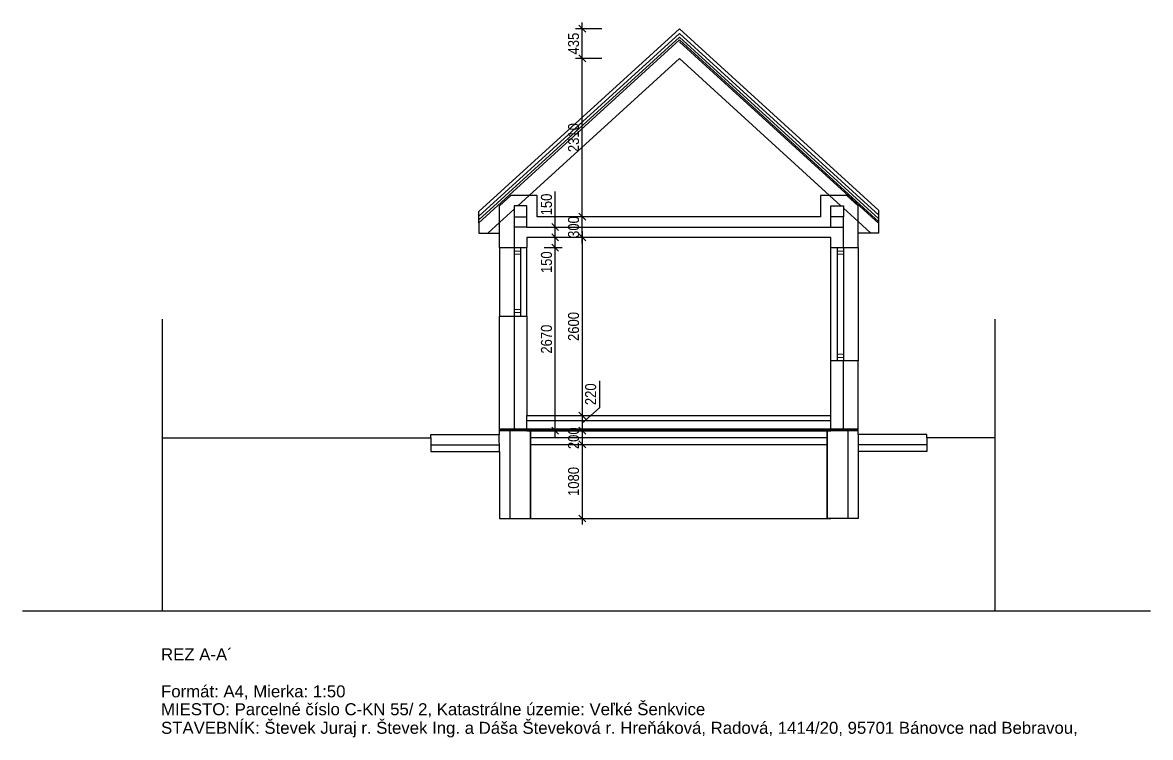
# Model space of a CAD drawing. Header units: millimetres. Extents: x 465413 to 965836, y 2516576 to 3795663.
# Drawn here: x 924841 to 941291, y 2758408 to 2768833 of the extents above; entities that cross this region are included whole.
import ezdxf
from ezdxf.lldxf.tags import DXFTag

# ---------------------------------------------------------------- set-up
doc = ezdxf.new("R2010")
doc.units = ezdxf.units.MM
for name, color, linetype in [('MUR_POH', 64, 'Continuous'), ('MUR_REZ', 3, 'Continuous'), ('PLO_LIN', 6, 'Continuous'), ('TXT_50_MIESTN', 7, 'Continuous')]:
    doc.layers.add(name, color=color, linetype=linetype)
doc.layers.add('Srafy', color=8, linetype='Continuous', lineweight=5)
doc.styles.add('ARIAL', font='arial.ttf', dxfattribs={"height": 250})
doc.styles.add('ROMANS', font='arial.ttf', dxfattribs={"width": 0.85})
tags = doc.linetypes.add('DASHED', pattern=[0.75, 0.5, -0.25]).pattern_tags.tags
tags[6:7] = [DXFTag(74, 4), DXFTag(75, 0), DXFTag(340, '0'), DXFTag(46, 1.0), DXFTag(50, 0.0), DXFTag(44, 0.0), DXFTag(45, 0.0)]
tags[4:5] = [DXFTag(74, 4), DXFTag(75, 0), DXFTag(340, '0'), DXFTag(46, 1.0), DXFTag(50, 0.0), DXFTag(44, 0.0), DXFTag(45, 0.0)]
doc.dimstyles.new('PAJO1-studia', dxfattribs={"dimtxt": 160, "dimasz": 100, "dimexe": 100, "dimexo": 250, "dimgap": 45, "dimtad": 1, "dimdec": 0, "dimrnd": 5, "dimtxsty": 'ROMANS', "dimblk": 'OBLIQUE', "dimcen": 200, "dimdle": 90, "dimadec": 0, "dimazin": 0, "dimtfac": 1, "dimtdec": 0, "dimtmove": 1, "dimatfit": 3, "dimfxl": 1, "dimarcsym": 0})

# ---------------------------------------------------------------- blocks, each defined once
blk = doc.blocks.new('_OBLIQUE')
at = {"color": 0, "linetype": 'ByBlock'}
blk.add_line((-0.5, -0.5), (0.5, 0.5), dxfattribs=at)
blk = doc.blocks.new('*D549')
at = {"layer": 'Defpoints', "color": 0}
for p in [(932197, 2765551), (932610, 2765551), (932197, 2762881)]:
    blk.add_point(p, dxfattribs=at)
at = {"layer": 'PLO_LIN', "color": 0, "lineweight": -2}
for p, q in [((932447, 2765551), (932710, 2765551)), ((932610, 2762791), (932610, 2765641)), ((932447, 2762881), (932710, 2762881))]:
    blk.add_line(p, q, dxfattribs=at)
at = {"layer": 'PLO_LIN', "color": 0, "lineweight": -2, "xscale": 100, "yscale": 100, "zscale": 100}
for p, rotation in [((932610, 2765551), 90), ((932610, 2762881), 270)]:
    blk.add_blockref('_OBLIQUE', p, dxfattribs=dict(at, rotation=rotation))
at = {"layer": 'PLO_LIN', "color": 0, "insert": (932483, 2764216), "char_height": 160, "attachment_point": 5, "rotation": 90, "style": 'ROMANS'}
blk.add_mtext('2670', dxfattribs=at)
blk = doc.blocks.new('*D550')
at = {"layer": 'Defpoints', "color": 0}
for p in [(932610, 2765701), (932732, 2765701), (932197, 2765551)]:
    blk.add_point(p, dxfattribs=at)
at = {"layer": 'PLO_LIN', "color": 0, "lineweight": -2}
for p, q in [((932482, 2765701), (932510, 2765701)), ((932610, 2765461), (932610, 2765791)), ((932447, 2765551), (932710, 2765551))]:
    blk.add_line(p, q, dxfattribs=at)
at = {"layer": 'PLO_LIN', "color": 0, "lineweight": -2, "xscale": 100, "yscale": 100, "zscale": 100}
for p, rotation in [((932610, 2765701), 90), ((932610, 2765551), 270)]:
    blk.add_blockref('_OBLIQUE', p, dxfattribs=dict(at, rotation=rotation))
at = {"layer": 'PLO_LIN', "color": 0, "insert": (932483, 2765338), "char_height": 160, "attachment_point": 5, "rotation": 90, "style": 'ROMANS'}
blk.add_mtext('150', dxfattribs=at)
blk = doc.blocks.new('*D551')
at = {"layer": 'Defpoints', "color": 0}
for p in [(932610, 2765851), (932732, 2765851), (932732, 2765701)]:
    blk.add_point(p, dxfattribs=at)
at = {"layer": 'PLO_LIN', "color": 0, "lineweight": -2}
for p, q in [((932610, 2765851), (932610, 2766368)), ((932482, 2765851), (932510, 2765851)), ((932610, 2765611), (932610, 2765941)), ((932482, 2765701), (932510, 2765701))]:
    blk.add_line(p, q, dxfattribs=at)
at = {"layer": 'PLO_LIN', "color": 0, "lineweight": -2, "xscale": 100, "yscale": 100, "zscale": 100}
for p, rotation in [((932610, 2765851), 90), ((932610, 2765701), 270)]:
    blk.add_blockref('_OBLIQUE', p, dxfattribs=dict(at, rotation=rotation))
at = {"layer": 'PLO_LIN', "color": 0, "insert": (932483, 2766180), "char_height": 160, "attachment_point": 5, "rotation": 90, "style": 'ROMANS'}
blk.add_mtext('150', dxfattribs=at)
blk = doc.blocks.new('*D552')
at = {"layer": 'Defpoints', "color": 0}
for p in [(932197, 2765701), (932197, 2763101), (933005, 2763101)]:
    blk.add_point(p, dxfattribs=at)
at = {"layer": 'PLO_LIN', "color": 0, "lineweight": -2}
for p, q in [((932447, 2765701), (933105, 2765701)), ((933005, 2765791), (933005, 2763011)), ((932447, 2763101), (933105, 2763101))]:
    blk.add_line(p, q, dxfattribs=at)
at = {"layer": 'PLO_LIN', "color": 0, "lineweight": -2, "xscale": 100, "yscale": 100, "zscale": 100}
for p, rotation in [((933005, 2765701), 90), ((933005, 2763101), 270)]:
    blk.add_blockref('_OBLIQUE', p, dxfattribs=dict(at, rotation=rotation))
at = {"layer": 'PLO_LIN', "color": 0, "insert": (932878, 2764401), "char_height": 160, "attachment_point": 5, "rotation": 90, "style": 'ROMANS'}
blk.add_mtext('2600', dxfattribs=at)
blk = doc.blocks.new('*D553')
at = {"layer": 'Defpoints', "color": 0}
for p in [(932197, 2763101), (933005, 2762881), (933005, 2762881)]:
    blk.add_point(p, dxfattribs=at)
at = {"layer": 'PLO_LIN', "color": 0, "lineweight": -2}
for p, q in [((933254, 2763609), (933254, 2763217)), ((933254, 2763217), (933005, 2762991)), ((932447, 2763101), (933105, 2763101)), ((933005, 2763191), (933005, 2762791)), ((933255, 2762881), (933105, 2762881))]:
    blk.add_line(p, q, dxfattribs=at)
at = {"layer": 'PLO_LIN', "color": 0, "lineweight": -2, "xscale": 100, "yscale": 100, "zscale": 100}
for p, rotation in [((933005, 2763101), 90), ((933005, 2762881), 270)]:
    blk.add_blockref('_OBLIQUE', p, dxfattribs=dict(at, rotation=rotation))
at = {"layer": 'PLO_LIN', "color": 0, "insert": (933127, 2763413), "char_height": 160, "attachment_point": 5, "rotation": 90, "style": 'ROMANS'}
blk.add_mtext('220', dxfattribs=at)
blk = doc.blocks.new('*D554')
at = {"layer": 'Defpoints', "color": 0}
for p in [(933005, 2762881), (933005, 2762681), (933005, 2762681)]:
    blk.add_point(p, dxfattribs=at)
at = {"layer": 'PLO_LIN', "color": 0, "lineweight": -2}
for p, q in [((933005, 2762971), (933005, 2762591)), ((932755, 2762881), (932905, 2762881)), ((932755, 2762681), (932905, 2762681))]:
    blk.add_line(p, q, dxfattribs=at)
at = {"layer": 'PLO_LIN', "color": 0, "lineweight": -2, "xscale": 100, "yscale": 100, "zscale": 100}
for p, rotation in [((933005, 2762881), 90), ((933005, 2762681), 270)]:
    blk.add_blockref('_OBLIQUE', p, dxfattribs=dict(at, rotation=rotation))
at = {"layer": 'PLO_LIN', "color": 0, "insert": (932878, 2762771), "char_height": 160, "attachment_point": 5, "rotation": 90, "style": 'ROMANS'}
blk.add_mtext('200', dxfattribs=at)
blk = doc.blocks.new('*D555')
at = {"layer": 'Defpoints', "color": 0}
for p in [(933005, 2762681), (933005, 2761601), (933005, 2761601)]:
    blk.add_point(p, dxfattribs=at)
at = {"layer": 'PLO_LIN', "color": 0, "lineweight": -2}
for p, q in [((933005, 2762771), (933005, 2761511)), ((932755, 2762681), (932905, 2762681)), ((932755, 2761601), (932905, 2761601))]:
    blk.add_line(p, q, dxfattribs=at)
at = {"layer": 'PLO_LIN', "color": 0, "lineweight": -2, "xscale": 100, "yscale": 100, "zscale": 100}
for p, rotation in [((933005, 2762681), 90), ((933005, 2761601), 270)]:
    blk.add_blockref('_OBLIQUE', p, dxfattribs=dict(at, rotation=rotation))
at = {"layer": 'PLO_LIN', "color": 0, "insert": (932878, 2762141), "char_height": 160, "attachment_point": 5, "rotation": 90, "style": 'ROMANS'}
blk.add_mtext('1080', dxfattribs=at)
blk = doc.blocks.new('*D556')
at = {"layer": 'Defpoints', "color": 0}
for p in [(932990, 2766001), (933005, 2766001), (932197, 2765701)]:
    blk.add_point(p, dxfattribs=at)
at = {"layer": 'PLO_LIN', "color": 0, "lineweight": -2}
for p, q in [((933005, 2765611), (933005, 2766091)), ((933240, 2766001), (933105, 2766001)), ((932447, 2765701), (933105, 2765701))]:
    blk.add_line(p, q, dxfattribs=at)
at = {"layer": 'PLO_LIN', "color": 0, "lineweight": -2, "xscale": 100, "yscale": 100, "zscale": 100}
for p, rotation in [((933005, 2766001), 90), ((933005, 2765701), 270)]:
    blk.add_blockref('_OBLIQUE', p, dxfattribs=dict(at, rotation=rotation))
at = {"layer": 'PLO_LIN', "color": 0, "insert": (932878, 2765851), "char_height": 160, "attachment_point": 5, "rotation": 90, "style": 'ROMANS'}
blk.add_mtext('300', dxfattribs=at)
blk = doc.blocks.new('*D557')
at = {"layer": 'Defpoints', "color": 0}
for p in [(933005, 2768310), (933538, 2768310), (932990, 2766001)]:
    blk.add_point(p, dxfattribs=at)
at = {"layer": 'PLO_LIN', "color": 0, "lineweight": -2}
for p, q in [((933005, 2765911), (933005, 2768400)), ((933288, 2768310), (932905, 2768310)), ((933240, 2766001), (933105, 2766001))]:
    blk.add_line(p, q, dxfattribs=at)
at = {"layer": 'PLO_LIN', "color": 0, "lineweight": -2, "xscale": 100, "yscale": 100, "zscale": 100}
for p, rotation in [((933005, 2768310), 90), ((933005, 2766001), 270)]:
    blk.add_blockref('_OBLIQUE', p, dxfattribs=dict(at, rotation=rotation))
at = {"layer": 'PLO_LIN', "color": 0, "insert": (932878, 2767155), "char_height": 160, "attachment_point": 5, "rotation": 90, "style": 'ROMANS'}
blk.add_mtext('2310', dxfattribs=at)
blk = doc.blocks.new('*D558')
at = {"layer": 'Defpoints', "color": 0}
for p in [(933005, 2768743), (933538, 2768743), (933538, 2768310)]:
    blk.add_point(p, dxfattribs=at)
at = {"layer": 'PLO_LIN', "color": 0, "lineweight": -2}
for p, q in [((933005, 2768220), (933005, 2768833)), ((933288, 2768743), (932905, 2768743)), ((933288, 2768310), (932905, 2768310))]:
    blk.add_line(p, q, dxfattribs=at)
at = {"layer": 'PLO_LIN', "color": 0, "lineweight": -2, "xscale": 100, "yscale": 100, "zscale": 100}
for p, rotation in [((933005, 2768743), 90), ((933005, 2768310), 270)]:
    blk.add_blockref('_OBLIQUE', p, dxfattribs=dict(at, rotation=rotation))
at = {"layer": 'PLO_LIN', "color": 0, "insert": (932878, 2768526), "char_height": 160, "attachment_point": 5, "rotation": 90, "style": 'ROMANS'}
blk.add_mtext('435', dxfattribs=at)

msp = doc.modelspace()

# ---------------------------------------------------------------- linework, layer by layer
at = {"layer": 'MUR_POH', "color": 8, "linetype": 'DASHED', "ltscale": 250, "flags": 128}
msp.add_lwpolyline([(932197.3, 2761600.9), (936627.6, 2761600.9)], dxfattribs=at)
at = {"layer": 'MUR_REZ'}
for p, q in [((931797.3, 2766159.9), (931962.8, 2766310.9)), ((932347.3, 2766310.9), (931962.8, 2766310.9)), ((931797.3, 2765550.9), (931797.3, 2766159.9)), ((936627.6, 2765700.9), (932197.3, 2765700.9)), ((932197.3, 2765700.9), (932197.3, 2765550.9))]:
    msp.add_line(p, q, dxfattribs=at)
at = {"layer": 'MUR_REZ', "flags": 128}
for points in [[(936862.1, 2766310.9), (936477.6, 2766310.9), (936477.6, 2766000.9), (932347.3, 2766000.9), (932347.3, 2766310.9)], [(937027.6, 2765550.9), (937027.6, 2766159.9), (936862.1, 2766310.9)], [(936627.6, 2765550.9), (936627.6, 2765700.9)], [(931797.3, 2765550.9), (932197.3, 2765550.9)], [(936627.6, 2765550.9), (937027.6, 2765550.9)], [(931797.3, 2762827.5), (931797.3, 2764553.8)], [(931797.3, 2764553.8), (932197.3, 2764553.8)], [(932197.3, 2764553.8), (932197.3, 2763100.9)], [(926881.3, 2760250.9), (926881.3, 2764508.4)], [(939027.6, 2760250.9), (939027.6, 2764508.4)], [(936627.6, 2763100.9), (936627.6, 2763900.9)], [(937027.6, 2763900.9), (936627.6, 2763900.9)], [(937027.6, 2762827.5), (937027.6, 2763900.9)], [(932197.3, 2763100.9), (936627.6, 2763100.9)], [(926881.3, 2762777.5), (930797.3, 2762777.5), (930797.3, 2762827.5), (931797.3, 2762827.5)], [(939027.6, 2762777.5), (938027.6, 2762777.5), (938027.6, 2762827.5), (937027.6, 2762827.5)], [(941291.4, 2760250.9), (924840.8, 2760250.9)]]:
    msp.add_lwpolyline(points, dxfattribs=at)
at = {"layer": 'MUR_REZ'}
msp.add_lwpolyline([(932197.3, 2762880.9), (936627.6, 2762880.9)], dxfattribs=at)
at = {"layer": 'PLO_LIN', "color": 252}
for p, q in [((934420.6, 2768742.9), (931497.3, 2766075.7)), ((931497.3, 2766008), (934420.6, 2768675.2)), ((937327.6, 2766090.6), (934420.6, 2768742.9)), ((934420.6, 2768675.2), (937327.6, 2766022.9)), ((934420.6, 2768621), (931497.3, 2765953.9)), ((937327.6, 2765968.8), (934420.6, 2768621)), ((937327.6, 2765928.2), (934420.6, 2768580.4)), ((934420.6, 2768553.4), (937327.6, 2765901.1)), ((936611.3, 2766310.9), (934420.6, 2768309.7)), ((937327.6, 2765901.1), (937327.6, 2766090.6)), ((932012.3, 2766000.9), (932012.3, 2765550.9)), ((937215.5, 2765759.7), (937027.6, 2765931.1)), ((937327.6, 2765759.7), (937327.6, 2765901.1)), ((937327.6, 2765759.7), (937215.5, 2765759.7))]:
    msp.add_line(p, q, dxfattribs=at)
for points in [[(934420.6, 2768580.4), (931497.3, 2765913.3), (931497.3, 2765759.7), (931625.7, 2765759.7), (931797.3, 2765916.2)], [(932229.9, 2766310.9), (934420.6, 2768309.7)], [(932065.5, 2766160.9), (932229.9, 2766310.9)], [(936611.3, 2766310.9), (936775.8, 2766160.9)], [(931497.3, 2765913.3), (931497.3, 2766075.7)], [(931797.3, 2765916.2), (932012.3, 2766112.4)], [(936812.6, 2766127.3), (937027.6, 2765931.1)], [(932197.3, 2765850.9), (932012.3, 2765850.9)], [(932197.3, 2765850.9), (932197.3, 2766000.9)], [(932197.3, 2765850.9), (936627.6, 2765850.9)], [(936627.6, 2765850.9), (936627.6, 2766000.9)], [(936627.6, 2765850.9), (936812.6, 2765850.9)], [(936812.6, 2765550.9), (936812.6, 2766000.9)], [(931497.3, 2765759.7), (931797.3, 2765759.7)], [(937215.5, 2765759.7), (937027.6, 2765759.7)], [(931797.3, 2765550.9), (931797.3, 2764553.8)], [(932012.3, 2765550.9), (932012.3, 2764553.8)], [(932102.3, 2765550.9), (932102.3, 2764553.8)], [(932197.3, 2764553.8), (932197.3, 2765550.9)], [(936627.6, 2763900.9), (936627.6, 2765550.9)], [(936722.6, 2765550.9), (936722.6, 2763900.9)], [(936812.6, 2765550.9), (936812.6, 2763900.9)], [(937027.6, 2765550.9), (937027.6, 2763900.9)], [(932012.3, 2764553.8), (932012.3, 2762905.9)], [(936812.6, 2762905.9), (936812.6, 2763900.9)], [(932197.3, 2762905.9), (932197.3, 2763100.9)], [(936627.6, 2762905.9), (936627.6, 2763100.9)], [(937027.6, 2762905.9), (931797.3, 2762905.9)], [(932197.3, 2763030.9), (936627.6, 2763030.9)], [(930797.3, 2762777.5), (930797.3, 2762577.5)], [(931797.3, 2762577.5), (931794.6, 2762827.5)], [(937027.6, 2762880.9), (931797.3, 2762880.9)], [(931797.3, 2762577.5), (931797.3, 2761600.9), (932247.3, 2761600.9), (932247.3, 2762880.9)], [(931947.3, 2762880.9), (931947.3, 2761600.9)], [(932247.3, 2762880.9), (932247.3, 2761600.9)], [(932247.3, 2762780.9), (936577.6, 2762780.9)], [(937027.6, 2762827.5), (937027.6, 2761600.9), (936577.6, 2761600.9), (936577.6, 2762880.9)], [(936577.6, 2762880.9), (936577.6, 2761600.9)], [(936877.6, 2762880.9), (936877.6, 2761600.9)], [(938027.6, 2762777.5), (938027.6, 2762577.5)], [(930797.3, 2762677.5), (931797.3, 2762677.5)], [(930797.3, 2762577.5), (931797.3, 2762577.5)], [(932247.3, 2762680.9), (936577.6, 2762680.9)], [(938027.6, 2762677.5), (937027.6, 2762677.5)], [(938027.6, 2762577.5), (937027.6, 2762577.5)]]:
    msp.add_lwpolyline(points, dxfattribs=at)
for points in [[(932012.3, 2766160.9), (932012.3, 2766000.9), (932197.3, 2766000.9), (932197.3, 2766160.9)], [(936812.6, 2766160.9), (936812.6, 2766000.9), (936627.6, 2766000.9), (936627.6, 2766160.9)]]:
    msp.add_lwpolyline(points, close=True, dxfattribs=at)
at = {"layer": 'PLO_LIN', "color": 252, "linetype": 'DASHED', "ltscale": 200}
msp.add_lwpolyline([(937027.6, 2762893.4, 25, 25, 0), (931797.3, 2762893.4, 25, 25, 0)], format="xyseb", dxfattribs=at)
at = {"layer": 'Srafy', "flags": 128}
for points in [[(932012.3, 2765550.9), (932102.3, 2765550.9)], [(932102.3, 2765550.9), (932012.3, 2765550.9)], [(932012.3, 2765500.9), (932102.3, 2765500.9)], [(932012.3, 2765455.9), (932102.3, 2765455.9)], [(936722.6, 2765500.9), (936812.6, 2765500.9)], [(936722.6, 2765455.9), (936812.6, 2765455.9)], [(932102.3, 2764648.8), (932012.3, 2764648.8)], [(932102.3, 2764603.8), (932012.3, 2764603.8)], [(932012.3, 2764553.8), (932102.3, 2764553.8)], [(932102.3, 2764553.8), (932012.3, 2764553.8)], [(936812.6, 2763995.9), (936722.6, 2763995.9)], [(936812.6, 2763950.9), (936722.6, 2763950.9)]]:
    msp.add_lwpolyline(points, dxfattribs=at)

# ---------------------------------------------------------------- texts
at = {"layer": 'TXT_50_MIESTN', "style": 'ARIAL'}
for s, p in [('REZ A-A´', (926860.7, 2759532.3)), ('Formát: A4, Mierka: 1:50', (926860.7, 2758992.8)), ('MIESTO: Parcelné číslo C-KN 55/ 2, Katastrálne územie:^JVeľké Šenkvice', (926860.7, 2758732.1)), ('STAVEBNÍK: Števek Juraj r. Števek Ing. a Dáša Števeková r. Hreňáková, Radová, 1414/20, 95701 Bánovce nad Bebravou,', (926860.7, 2758461))]:
    msp.add_text(s, height=175, dxfattribs=at).set_placement(p)

# ---------------------------------------------------------------- dimensions: what is measured, and where the dimension line sits
at = {"layer": 'PLO_LIN', "color": 252}
for base, p1, p2, picture, middle in [((933004.6, 2768742.9), (933537.6, 2768309.7), (933537.6, 2768742.9), '*D558', (932878, 2768526.3)), ((933004.6, 2768309.7), (932989.8, 2766000.9), (933537.6, 2768309.7), '*D557', (932878, 2767155.3)), ((933004.6, 2763100.9), (932197.3, 2765700.9), (932197.3, 2763100.9), '*D552', (932878, 2764400.9)), ((932609.9, 2765550.9), (932197.3, 2762880.9), (932197.3, 2765550.9), '*D549', (932483.2, 2764215.9)), ((933004.6, 2761600.9), (933004.6, 2762680.9), (933004.6, 2761600.9), '*D555', (932878, 2762140.9))]:
    dim = msp.add_linear_dim(base=base, p1=p1, p2=p2, angle=90, dimstyle='PAJO1-studia', dxfattribs=at)
    dim.commit()
    dim.dimension.update_dxf_attribs({"geometry": picture, "text_midpoint": middle})
for base, p1, p2, picture, middle in [((932609.9, 2765850.9), (932731.6, 2765700.9), (932731.6, 2765850.9), '*D551', (932609.9, 2766179.7)), ((933004.6, 2766000.9), (932197.3, 2765700.9), (932989.8, 2766000.9), '*D556', (933004.6, 2765850.9)), ((932609.9, 2765700.9), (932197.3, 2765550.9), (932731.6, 2765700.9), '*D550', (932609.9, 2765337.8)), ((933004.6, 2762880.9), (932197.3, 2763100.9), (933004.6, 2762880.9), '*D553', (933253.8, 2763261.7)), ((933004.6, 2762680.9), (933004.6, 2762880.9), (933004.6, 2762680.9), '*D554', (933004.6, 2762770.9))]:
    dim = msp.add_linear_dim(base=base, p1=p1, p2=p2, angle=90, dimstyle='PAJO1-studia', dxfattribs=at)
    dim.commit()
    dim.dimension.update_dxf_attribs({"geometry": picture, "text_midpoint": middle, "dimtype": 160})

doc.saveas('drawing.dxf')
